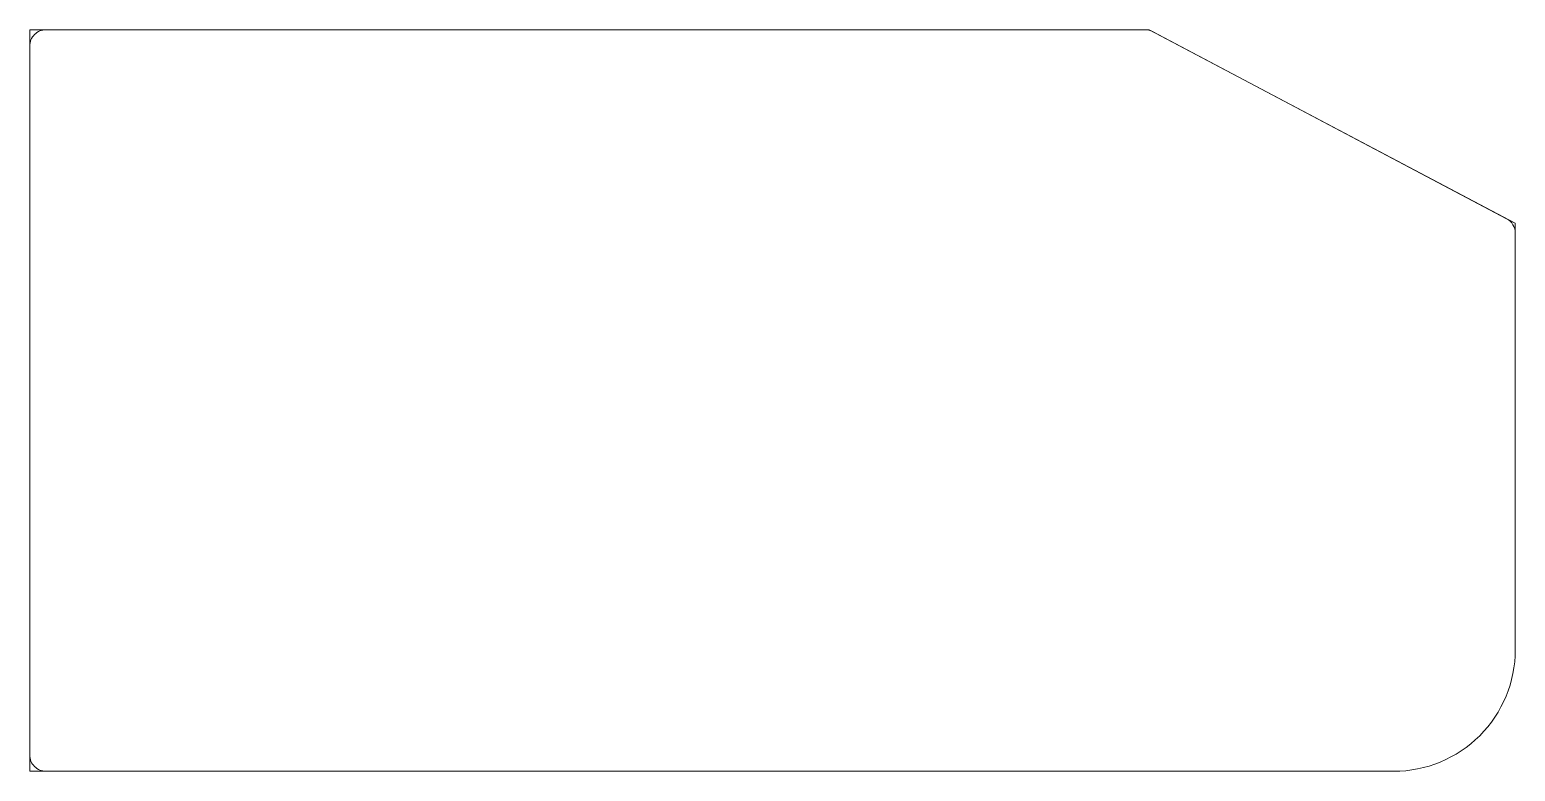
# Model space of a CAD drawing. Header units: millimetres. Extents: x 717.4 to 763, y 117.9 to 140.6.
import ezdxf

# ---------------------------------------------------------------- set-up
doc = ezdxf.new("R2010")
doc.units = ezdxf.units.MM
doc.layers.add('DXF_1_BOARD', color=6, linetype='Continuous', lineweight=0)
doc.layers.add('warstwa 2', color=1, linetype='Continuous', lineweight=13)

msp = doc.modelspace()

# ---------------------------------------------------------------- linework, layer by layer
at = {"layer": 'DXF_1_BOARD'}
msp.add_lwpolyline([(759.28, 117.877, 0.414214), (763.012, 121.609), (763.012, 134.701), (751.767, 140.645), (717.398, 140.645), (717.398, 117.877)], format="xyb", close=True, dxfattribs=at)
at = {"layer": 'warstwa 2'}
msp.add_lwpolyline([(762.746, 134.842), (751.876, 140.587, 0.12217), (751.643, 140.645), (717.898, 140.645, 0.414214), (717.398, 140.145), (717.398, 118.377, 0.414214), (717.898, 117.877), (759.28, 117.877, 0.414214), (763.012, 121.609), (763.012, 134.4, 0.277977)], format="xyb", close=True, dxfattribs=at)

doc.saveas('drawing.dxf')
